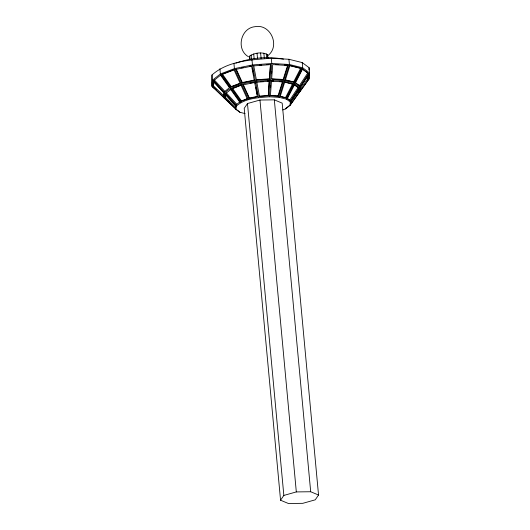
<?xml version="1.0" encoding="UTF-8"?>
<svg xmlns="http://www.w3.org/2000/svg" width="530" height="530" viewBox="0 0 530 530"><rect width="100%" height="100%" fill="white"/><g stroke="black" fill="none" stroke-linecap="round" stroke-linejoin="round"><path stroke-width="0.79" d="M268.193 95.446L259.409 96.102L259.495 96.473L268.279 95.817L269.273 80.898L267.703 81.017M269.425 78.804L270.505 64.256L269.512 79.175L256.434 80.149L256.354 79.785L269.425 78.804L269.512 79.175M268.279 95.817L269.273 80.898M236.069 109.458L236.367 106.06C245.238 98.169 258.037 97.653 269.306 96.785L271.777 63.494L271.294 58.267C251.001 59.83 227.966 60.758 212 74.962L211.463 81.083L211.947 86.311L236.069 109.458L239.904 112.294L245.065 113.579M270.585 87.344L270.704 85.728M271.638 73.12L271.757 71.504M279.244 81.342L282.927 81.898L278.422 96.248L270.399 95.791L271.479 81.242L271.062 80.878L273.52 81.017M212.742 86.688L213.206 81.355L223.647 92.657L223.282 96.805L212.742 86.688L213.544 85.979L213.881 82.163M224.799 98.262L225.151 94.287L235.585 105.596L235.346 108.378L224.799 98.262L225.608 97.553L225.886 94.373M267.895 58.035L267.59 54.736C262.337 51.662 254.592 52.682 249.663 56.081L249.796 59.685M267.723 58.34L267.59 54.736M282.801 109.948L285.637 108.869L290.023 105.417L290.321 102.018L309.593 72.915L309.109 67.688L302.213 62.58L288.93 59.274L271.294 58.267M290.652 104.238L290.89 101.449L299.317 88.729L298.973 92.704L290.168 104.947L286.578 107.769M290.652 102.376L298.046 92.127L298.324 88.947M299.536 92.227L299.953 87.463C287.737 77.446 270.154 80.514 255.52 81.262C244.674 83.435 232.69 85.038 224.428 93.121L224.011 97.884L226.396 99.647M300.165 91.047L300.53 86.9L308.957 74.18L308.486 79.513L299.682 91.756M300.165 89.186L307.566 78.937L307.897 75.121M308.904 69.986L309.109 67.688M290.023 105.417L309.056 79.036L309.593 72.915L302.696 67.807L289.42 64.501L271.777 63.494L252.459 64.938L234.412 68.622L220.374 73.975L212.484 80.189L211.947 86.311L215.71 89.093M278.422 96.248L278.005 95.884L282.517 81.527M287.664 65.111L288.081 65.475L283.577 79.831L283.159 79.46L287.664 65.111L284.431 64.925M269.306 96.785L279.111 97.341L289.42 64.501L288.93 59.274M284.014 81.739L284.703 82.143L280.198 96.5L286.233 98.004L293.322 84.29L284.796 81.931M280.264 96.281L285.544 97.599L292.633 83.886M285.412 79.858L293.653 81.912L300.735 68.198L301.424 68.602L294.342 82.316L285.352 80.076L289.857 65.72L301.424 68.602M279.111 97.341L286.485 99.176L302.696 67.807L302.213 62.58M235.89 69.384L236.141 68.966L242.323 82.521L242.071 82.938L235.89 69.384L251.618 66.177L254.294 80.447L242.071 82.938M242.959 84.893L243.21 84.475L249.391 98.03L249.14 98.441L242.959 84.893L254.678 82.501L257.348 96.771L249.14 98.441M254.294 80.447L254.539 80.03L242.323 82.521M257.348 96.771L257.6 96.354L249.391 98.03M285.637 108.869L286.498 107.557M289.658 100.329L298.085 87.609L298.953 88.086L290.526 100.806L287.154 98.467M299.298 85.774L307.725 73.054L308.592 73.537L300.165 86.257L295.21 82.753M247.483 103.542L244.211 108.345L280.562 500.227L288.406 503.5L302.782 503.328L315.257 499.817L318.537 495.02L282.179 103.131L274.335 99.859L259.965 100.031L247.483 103.542L283.841 495.431L280.562 500.227M221.818 74.571L234.048 69.9L240.229 83.455L230.729 87.079L221.818 74.571L222.355 74.074L231.259 86.582L240.037 83.236M230.729 87.079L231.259 86.582M232.007 88.881L232.544 88.384L241.448 100.899L247.835 98.467L247.298 98.964L240.918 101.396L232.007 88.881L241.653 84.913M240.918 101.396L241.448 100.899M267.491 55.869C280.741 46.6 270.81 23.472 254.976 26.686C240.56 28.03 235.804 49.681 248.55 56.803M213.689 80.646L214.418 80.043L224.859 91.352L224.13 91.948L213.689 80.646L220.665 75.121M225.634 93.578L226.363 92.982L236.804 104.284L236.069 104.887L225.634 93.578L230.841 89.451M224.13 91.948L229.603 87.616M236.069 104.887L239.792 101.932M235.876 63.203C250.922 57.73 267.763 56.24 283.51 59.121M223.117 73.783L233.823 69.695M233.306 88.099L240.898 85.204M283.841 495.431L296.316 491.919L310.686 491.747L318.537 495.02M241.647 67.847L243.217 67.529M249.511 66.243L251.081 65.925M250.24 83.038L253.367 82.402M259.289 65.091L261.694 64.912M266.497 64.554L268.902 64.375M270.591 64.62L253.764 65.886L253.678 65.515L256.434 80.149M260.654 81.54L263.006 81.368M256.818 82.21L269.359 81.269M275.534 64.415L278.767 64.6M288.081 65.475L272.712 64.6L271.632 79.149L283.577 79.831M272.016 78.824L283.159 79.46M271.479 81.242L282.927 81.898M278.005 95.884L269.989 95.426L270.399 95.791M289.936 65.508L299.967 68.006M284.703 82.143L293.322 84.29M293.653 81.912L294.342 82.316M285.544 97.599L286.233 98.004M307.566 78.937L308.486 79.513M298.046 92.127L298.973 92.704M308.592 73.537L302.584 69.085L295.495 82.799L300.165 86.257M302.312 69.052L307.725 73.054M298.953 88.086L294.475 84.773L287.392 98.487L290.526 100.806M294.249 84.767L298.085 87.609M286.485 99.176L290.321 102.018M213.106 87.331L216.107 89.557M224.23 97.884L226.568 99.607M225.164 98.905L229 101.747M235.711 109.021L238.844 111.346M213.544 85.979L223.501 95.532M225.608 97.553L235.565 107.106M238.732 111.134L239.904 112.294M236.367 106.06L212.484 80.189L212 74.962M240.752 102.608L220.374 73.975L219.89 68.748M220.56 75.233L229.47 87.748M230.749 89.55L239.659 102.058M248.55 99.633L234.412 68.622L233.929 63.395M241.117 85.409L247.298 98.964M256.739 81.839L259.495 96.473M258.58 97.586L252.459 64.938L251.975 59.718M252.313 68.138L253.055 72.106M253.353 73.69L253.651 75.273M254.923 82.084L255.221 83.674M255.964 87.635L256.262 89.219M256.56 90.802L257.302 94.771M308.851 76.797L309.056 79.036M274.335 99.859L310.686 491.747M266.318 53.795L266.696 57.916M263.867 53.185L264.324 58.128M260.608 53L261.144 58.77M257.043 53.265L257.5 58.214M259.965 100.031L296.316 491.919M253.711 53.947L254.175 58.89M251.121 54.934L251.578 59.877M249.663 56.081L249.974 59.373"/></g></svg>
